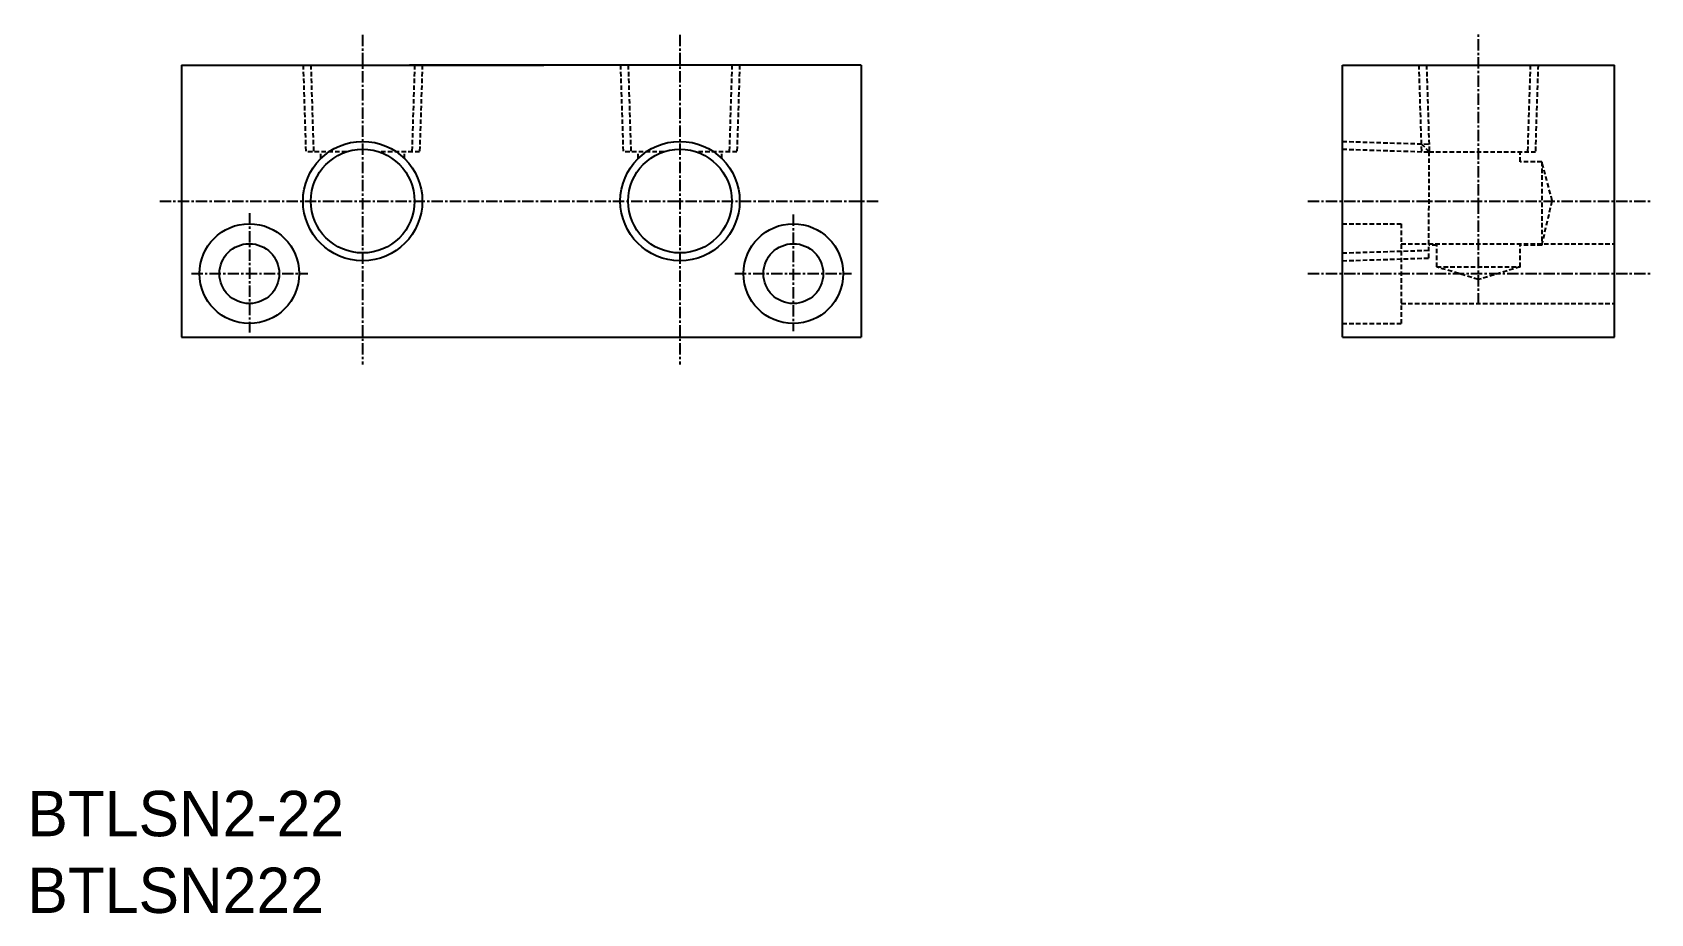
# Model space of a CAD drawing. Extents: x 1235 to 1413, y 3939 to 4037.
import ezdxf

# ---------------------------------------------------------------- set-up
doc = ezdxf.new("R2010")
doc.units = 0
doc.linetypes.add('CENTER', pattern=[2, 1.25, -0.25, 0.25, -0.25])
doc.linetypes.add('DASHED', pattern=[0.75, 0.5, -0.25])
doc.layers.get('0').update_dxf_attribs({"linetype": 'CONTINUOUS'})
doc.layers.add('CENTER', color=1, linetype='CENTER')

msp = doc.modelspace()

# ---------------------------------------------------------------- linework, layer by layer
at = {"color": 7, "linetype": 'CONTINUOUS'}
for p, q in [((1251.22, 4032.99), (1291.22, 4032.99)), ((1251.22, 4032.99), (1251.22, 4002.99)), ((1326.22, 4032.99), (1326.22, 4002.99)), ((1379.28, 4032.99), (1409.28, 4032.99)), ((1379.28, 4002.99), (1379.28, 4032.99)), ((1409.28, 4002.99), (1409.28, 4032.99)), ((1251.22, 4002.99), (1326.22, 4002.99)), ((1379.28, 4002.99), (1409.28, 4002.99))]:
    msp.add_line(p, q, dxfattribs=at)
for p, q in [((1261.22, 4032.99), (1261.22, 4032.99)), ((1326.22, 4032.99), (1276.4, 4032.99))]:
    msp.add_line(p, q)
at = {"color": 3, "linetype": 'DASHED'}
for p, q in [((1264.65, 4032.99), (1264.95, 4023.42)), ((1265.5, 4032.99), (1265.8, 4023.42)), ((1276.95, 4032.99), (1276.65, 4023.42)), ((1277.8, 4032.99), (1277.5, 4023.42)), ((1299.65, 4032.99), (1299.95, 4023.42)), ((1300.5, 4032.99), (1300.8, 4023.42)), ((1311.95, 4032.99), (1311.65, 4023.42)), ((1312.8, 4032.99), (1312.5, 4023.42)), ((1387.7, 4032.99), (1388, 4023.42)), ((1388.56, 4032.99), (1388.86, 4023.42)), ((1400, 4032.99), (1399.7, 4023.42)), ((1400.86, 4032.99), (1400.56, 4023.42)), ((1269.42, 4023.42), (1264.95, 4023.42)), ((1266.62, 4022.69), (1266.62, 4023.42)), ((1277.5, 4023.42), (1273.03, 4023.42)), ((1275.82, 4022.69), (1275.82, 4023.42)), ((1304.42, 4023.42), (1299.95, 4023.42)), ((1301.62, 4022.69), (1301.62, 4023.42)), ((1312.5, 4023.42), (1308.03, 4023.42)), ((1310.82, 4022.69), (1310.82, 4023.42)), ((1379.28, 4024.57), (1388.85, 4024.27)), ((1379.28, 4023.71), (1388.85, 4023.41)), ((1387.97, 4024.31), (1388.85, 4023.42)), ((1388.82, 4011.7), (1388.85, 4023.42)), ((1388.85, 4023.42), (1400.57, 4023.42)), ((1398.88, 4022.33), (1398.88, 4023.42)), ((1401.28, 4022.33), (1398.88, 4022.33)), ((1401.28, 4022.33), (1401.28, 4013.13)), ((1402.42, 4018.03), (1401.28, 4022.33)), ((1401.28, 4013.13), (1402.42, 4018.03)), ((1379.28, 4015.49), (1385.78, 4015.49)), ((1385.78, 4015.49), (1385.78, 4004.49)), ((1379.28, 4012.27), (1388.85, 4012.57)), ((1385.78, 4013.29), (1409.28, 4013.29)), ((1389.68, 4013.13), (1388.82, 4013.13)), ((1389.68, 4010.73), (1389.68, 4013.13)), ((1401.28, 4013.13), (1398.88, 4013.13)), ((1398.88, 4010.73), (1398.88, 4013.13)), ((1379.28, 4011.41), (1388.85, 4011.71)), ((1389.68, 4010.73), (1398.88, 4010.73)), ((1394.26, 4009.34), (1389.68, 4010.73)), ((1398.88, 4010.73), (1394.26, 4009.34)), ((1385.78, 4006.69), (1409.28, 4006.69)), ((1379.28, 4004.49), (1385.78, 4004.49))]:
    msp.add_line(p, q, dxfattribs=at)
at = {"color": 3}
for centre in [(1271.22, 4017.99), (1306.22, 4017.99)]:
    msp.add_circle(centre, 6.58, dxfattribs=at)
at = {"color": 7, "linetype": 'CONTINUOUS'}
for centre, radius in [((1271.22, 4017.99), 5.72), ((1306.22, 4017.99), 5.72), ((1258.72, 4009.99), 5.5), ((1318.72, 4009.99), 5.5), ((1258.72, 4009.99), 3.3), ((1318.72, 4009.99), 3.3)]:
    msp.add_circle(centre, radius, dxfattribs=at)
at = {"layer": 'CENTER', "color": 1, "linetype": 'CENTER'}
for p, q in [((1271.22, 4036.32), (1271.22, 3999.98)), ((1306.22, 4036.32), (1306.22, 3999.98)), ((1394.28, 4006.59), (1394.28, 4036.59)), ((1248.83, 4017.99), (1328.17, 4017.99)), ((1375.46, 4017.99), (1413.28, 4017.99)), ((1258.72, 4016.67), (1258.72, 4003.49)), ((1318.72, 4016.51), (1318.72, 4003.64)), ((1252.33, 4009.99), (1265.19, 4009.99)), ((1312.28, 4009.99), (1325.15, 4009.99)), ((1375.46, 4009.99), (1413.28, 4009.99))]:
    msp.add_line(p, q, dxfattribs=at)

# ---------------------------------------------------------------- texts
at = {"color": 7, "linetype": 'CONTINUOUS'}
for s, p in [('BTLSN2-22', (1234.24, 3947.97)), ('BTLSN222', (1234.24, 3939.51))]:
    msp.add_text(s, height=5, dxfattribs=at).set_placement(p)

doc.saveas('drawing.dxf')
